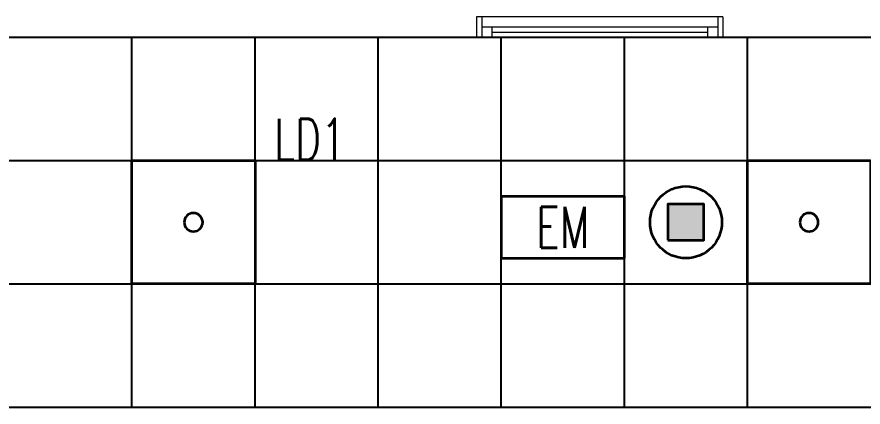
# Model space of a CAD drawing. Extents: x -12260 to 57327, y -29287 to 19916.
# Drawn here: x 35336 to 39459, y -2710 to -810 of the extents above; entities that cross this region are included whole.
import ezdxf
from ezdxf.enums import TextEntityAlignment as Align

# ---------------------------------------------------------------- set-up
doc = ezdxf.new("R2010")
doc.units = 0
doc.header["$LTSCALE"] = 0.25
doc.linetypes.add('DASHDOT', pattern=[25.4, 12.7, -6.35, 0, -6.35])
for name, color, linetype, lineweight in [('01-First Floor$0$Aluminum', 251, 'Continuous', 5), ('01-First Floor$0$Walls', 251, 'Continuous', 5), ('E-LITE-CIRC-NUMB', 6, 'Continuous', 25), ('E-LITE-CLNG', 150, 'Continuous', 35), ('E-LITE-CLNG @ 100', 150, 'Continuous', 35), ('E-LITE-CLNG-CNDT', 6, 'DASHDOT', 35), ('E-LITE-CTRL', 6, 'Continuous', 25), ('E-LITE-IDEN', 6, 'Continuous', 25), ('T-INTC-CLNG @ 100', 33, 'Continuous', 35), ('T-INTC-DEVC-NUMB', 2, 'Continuous', 25)]:
    doc.layers.add(name, color=color, linetype=linetype, lineweight=lineweight)
doc.layers.add('01-First Floor$0$FALSE CEILING', color=251, linetype='Continuous')
doc.styles.add('DC_SIMPLEX', font='SIMPLEX.shx', dxfattribs={"width": 0.7})

# ---------------------------------------------------------------- blocks, each defined once
blk = doc.blocks.new('01-First Floor$0$A$C37be4daf')
at = {"layer": '01-First Floor$0$Aluminum'}
for p, q in [((1416, 598.2), (216, 598.2)), ((241, 498.2), (241, 598.2)), ((291, 548.2), (291, 598.2)), ((1341, 548.2), (1341, 598.2)), ((1391, 498.2), (1391, 598.2)), ((1391, 548.2), (241, 548.2)), ((291, 573.2), (1341, 573.2)), ((1416, 498.2), (216, 498.2))]:
    blk.add_line(p, q, dxfattribs=at)
at = {"layer": '01-First Floor$0$Walls'}
for p, q in [((216, 498.2), (216, 598.2)), ((1416, 498.2), (1416, 598.2))]:
    blk.add_line(p, q, dxfattribs=at)
blk = doc.blocks.new('01-First Floor')
at = {"layer": '01-First Floor$0$FALSE CEILING', "linetype": 'Continuous'}
for p, q in [((35896.4, -2710), (35896.4, -910)), ((36496.4, -2710), (36496.4, -910)), ((37096.4, -2710), (37096.4, -910)), ((37696.4, -2710), (37696.4, -910)), ((38296.4, -2710), (38296.4, -910)), ((38896.4, -2710), (38896.4, -910)), ((8296.4, -1510), (48976, -1510)), ((8296.4, -2110), (48976, -2110))]:
    blk.add_line(p, q, dxfattribs=at)
at = {"layer": '01-First Floor$0$FALSE CEILING'}
blk.add_lwpolyline([(48976, -910), (8296.4, -910), (8296.4, -2710), (48976, -2710), (48976, -910)], dxfattribs=at)
at = {"layer": '01-First Floor$0$Walls'}
blk.add_line((34876, -910), (42876, -910), dxfattribs=at)
at = {"xscale": -1, "rotation": 180}
blk.add_blockref('01-First Floor$0$A$C37be4daf', (37360, -311.8), dxfattribs=at)
blk = doc.blocks.new('DC_LT-CL-Emergency')
blk.add_lwpolyline([(3, -1.5), (3, 1.5), (-3, 1.5), (-3, -1.5)], close=True)
at = {"style": 'DC_SIMPLEX', "width": 0.7}
blk.add_text('EM', height=2, rotation=360, dxfattribs=at).set_placement((0, 0), align=Align.MIDDLE_CENTER)
at = {"layer": 'E-LITE-CTRL', "style": 'DC_SIMPLEX', "width": 0.7, "flags": 8}
blk.add_attdef('CONTROL', (4.739, -1.5), '', height=2, rotation=360, dxfattribs=at)
blk = doc.blocks.new('*U16')
blk.add_lwpolyline([(-300, 300), (-300, -300), (300, -300), (300, 300)], close=True)
blk.add_circle((0, 0), 45)
at = {"layer": 'E-LITE-CIRC-NUMB', "style": 'DC_SIMPLEX', "width": 0.7, "flags": 8}
blk.add_attdef('CIRCUIT', text='', height=200, rotation=0, dxfattribs=at).set_placement((-473.9, 300), align=Align.RIGHT)
at = {"layer": 'E-LITE-CTRL', "style": 'DC_SIMPLEX', "width": 0.7, "flags": 8}
blk.add_attdef('CONTROL', (1118.9, -935), '', height=200, rotation=360, dxfattribs=at)
at = {"layer": 'E-LITE-IDEN', "style": 'DC_SIMPLEX', "width": 0.7, "flags": 8}
blk.add_attdef('TYPE', (460.4, 457.6), '', height=200, rotation=360, dxfattribs=at)
blk = doc.blocks.new('DC_PA-CL-Speaker')
blk.add_hatch(color=256).paths.add_polyline_path([(-0.883, -0.87), (0.865, -0.87), (0.865, 0.878), (-0.883, 0.878)])
blk.add_lwpolyline([(-0.883, -0.87), (0.865, -0.87), (0.865, 0.878), (-0.883, 0.878)], close=True)
blk.add_circle((0, 0), 1.75)
at = {"layer": 'T-INTC-DEVC-NUMB', "style": 'DC_SIMPLEX', "width": 0.7}
blk.add_attdef('DC_CONTROL', (3.364, 2.471), '', height=2, rotation=360, dxfattribs=at)

msp = doc.modelspace()

# ---------------------------------------------------------------- block references
at = {"layer": 'E-LITE-CLNG'}
ref = msp.add_blockref('*U16', (36196.4, -1810, 0), dxfattribs=dict(at, xscale=-1))
ref.add_attrib('TYPE', 'LD1', (36589.9, -1505.5, 0), dxfattribs={"layer": 'E-LITE-IDEN', "height": 200, "rotation": 0, "style": 'DC_SIMPLEX', "width": 0.7, "flags": 8})
ref = msp.add_blockref('*U16', (39196.4, -1810, 0), dxfattribs=dict(at, xscale=-1))
ref.add_attrib('TYPE', 'LD1', (39589.9, -1505.5, 0), dxfattribs={"layer": 'E-LITE-IDEN', "height": 200, "rotation": 0, "style": 'DC_SIMPLEX', "width": 0.7, "flags": 8})
at = {"layer": 'E-LITE-CLNG @ 100', "xscale": 100, "yscale": 100, "zscale": 100}
msp.add_blockref('DC_LT-CL-Emergency', (37996.4, -1835, 0), dxfattribs=at)
at = {"layer": 'E-LITE-CLNG-CNDT'}
msp.add_blockref('01-First Floor', (0, 0), dxfattribs=at)
at = {"layer": 'T-INTC-CLNG @ 100', "xscale": 100, "yscale": 100, "zscale": 100}
msp.add_blockref('DC_PA-CL-Speaker', (38596.4, -1810), dxfattribs=at)

doc.saveas('drawing.dxf')
